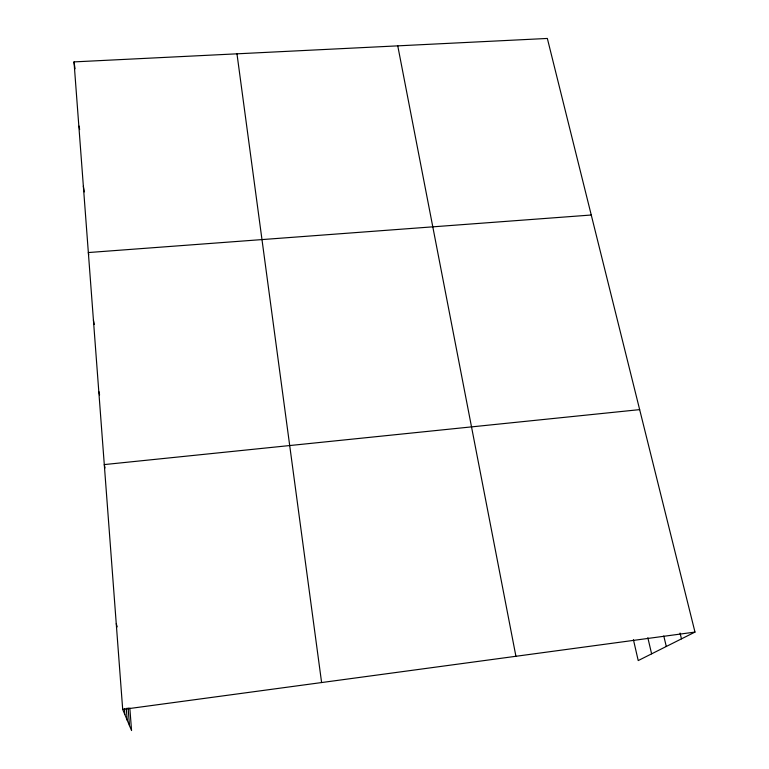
<?xml version="1.0" encoding="UTF-8"?>
<svg xmlns="http://www.w3.org/2000/svg" width="769" height="769" viewBox="0 0 769 769"><rect width="100%" height="100%" fill="white"/><g stroke="black" fill="none" stroke-linecap="round" stroke-linejoin="round"><path stroke-width="1.15" d="M129.817 707.989L131.566 730.55L122.694 709.441L74.016 61.895L547.345 38.45L694.984 632.08L638.222 660.571L633.425 639.702M122.694 709.441L694.984 632.08M639.664 409.627L104.286 464.582L105.026 467.994M591.265 215.012L88.348 252.549L88.733 254.837M116.254 623.717L117.215 626.879M680.046 633.041L681.469 638.856M663.782 635.973L666.29 646.479M647.834 637.703L651.612 653.842M98.941 391.69L99.585 394.958M397.765 45.861L515.922 656.284M93.414 320L94.231 324.489M83.35 186.136L84.282 191.904M79.111 126.106L79.649 129.577M74.016 61.895L75.035 68.787M236.977 53.82L321.605 682.555M128.115 707.816L129.49 725.6M126.289 708.278L127.202 720.159M124.367 708.547L124.818 714.507"/></g></svg>
